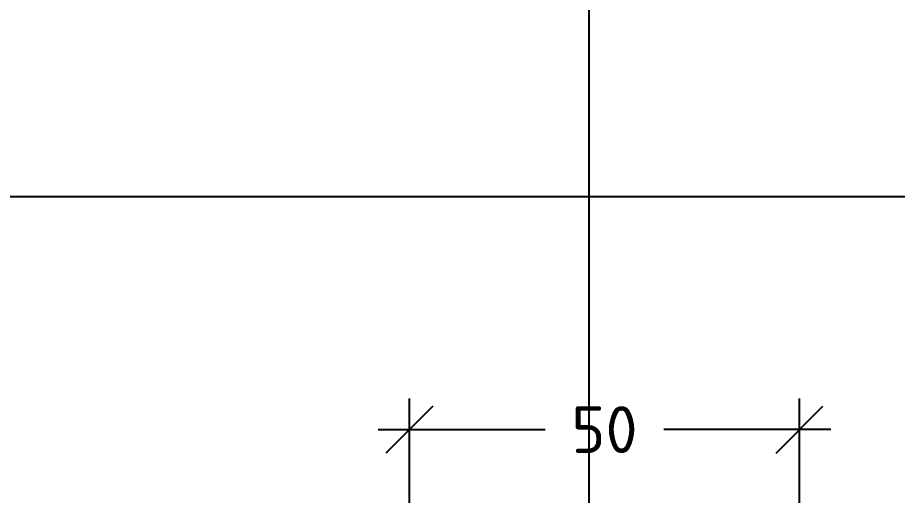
# Model space of a CAD drawing. Extents: x -4122 to 3414, y -5760 to 3840.
# Drawn here: x 667.8 to 780.6, y 1721.7 to 1783 of the extents above; entities that cross this region are included whole.
import ezdxf

# ---------------------------------------------------------------- set-up
doc = ezdxf.new("R2010")
doc.units = 0
doc.layers.get('0').update_dxf_attribs({"linetype": 'CONTINUOUS'})
doc.layers.get('DEFPOINTS').update_dxf_attribs({"linetype": 'CONTINUOUS'})
doc.layers.add('DIM', color=94, linetype='CONTINUOUS')
doc.layers.add('UNMOVABLE', color=4, linetype='CONTINUOUS')
doc.styles.add('ETEM_NAN', font='isocpeur.ttf')
doc.dimstyles.new('ETEM_ARCHITECTURE_STYLE$0', dxfattribs={"dimtxt": 2, "dimasz": 1, "dimexe": 1, "dimexo": 1, "dimgap": 1, "dimtad": 0, "dimdec": 1, "dimtxsty": 'ETEM_NAN', "dimblk": 'OBLIQUE', "dimcen": 0, "dimdle": 1, "dimclrd": 7, "dimclre": 7, "dimclrt": 7, "dimazin": 3, "dimtfac": 1, "dimtdec": 1, "dimtmove": 0, "dimatfit": 3, "dimtolj": 1, "dimtzin": 0})

# ---------------------------------------------------------------- blocks, each defined once
blk = doc.blocks.new('E_75_TEST_PAGE')
at = {"layer": 'DEFPOINTS'}
blk.add_line((185.9338302113247, 0), (185.9338302113247, -960), dxfattribs=at)
at = {"layer": 'DEFPOINTS', "color": 3}
blk.add_line((386.8, -160.0000000000005), (73.06086441988009, -160), dxfattribs=at)
blk = doc.blocks.new('_OBLIQUE')
at = {"color": 0, "linetype": 'BYBLOCK'}
blk.add_line((-0.5, -0.5), (0.5, 0.5), dxfattribs=at)
blk = doc.blocks.new('*D35')
at = {"layer": 'DEFPOINTS', "color": 0}
for p in [(768.0288009374333, 1730.142618473507), (718.0288009372282, 1715.82541044496), (768.0288009374333, 1699.125410444944)]:
    blk.add_point(p, dxfattribs=at)
at = {"layer": 'DIM', "color": 7}
for p, q in [((718.0288009372282, 1719.82541044496), (718.0288009372282, 1734.142618473507)), ((768.0288009374333, 1703.125410444944), (768.0288009374333, 1734.142618473507)), ((714.0288009372282, 1730.142618473507), (735.4288009373307, 1730.142618473507)), ((772.0288009374333, 1730.142618473507), (750.6288009373308, 1730.142618473507))]:
    blk.add_line(p, q, dxfattribs=at)
at = {"layer": 'DIM', "color": 7, "xscale": 6, "yscale": 6, "zscale": 6, "rotation": 180}
blk.add_blockref('_OBLIQUE', (718.0288009372282, 1730.142618473507), dxfattribs=at)
at = {"layer": 'DIM', "color": 7, "xscale": 6, "yscale": 6, "zscale": 6}
blk.add_blockref('_OBLIQUE', (768.0288009374333, 1730.142618473507), dxfattribs=at)
at = {"layer": 'DIM', "color": 7, "insert": (743.0288009373307, 1730.142618473507), "char_height": 6, "attachment_point": 5, "style": 'ETEM_NAN'}
blk.add_mtext('50', dxfattribs=at)

msp = doc.modelspace()

# ---------------------------------------------------------------- block references
at = {"layer": 'UNMOVABLE'}
msp.add_blockref('E_75_TEST_PAGE', (555.080551867949, 1919.999999292182), dxfattribs=at)

# ---------------------------------------------------------------- dimensions: what is measured, and where the dimension line sits
at = {"layer": 'DIM'}
dim = msp.add_linear_dim(base=(768.0288009374333, 1730.142618473507), p1=(718.0288009372282, 1715.82541044496), p2=(768.0288009374333, 1699.125410444944), dimstyle='ETEM_ARCHITECTURE_STYLE$0', override={"dimscale": 4, "dimtxt": 1.5, "dimasz": 1.5, "dimtp": 0.1, "dimtm": 0.1, "dimtfac": 0.71, "dimtolj": 0}, dxfattribs=at)
dim.commit()
dim.dimension.update_dxf_attribs({"geometry": '*D35', "text_midpoint": (743.0288009373307, 1730.142618473507)})

doc.saveas('drawing.dxf')
